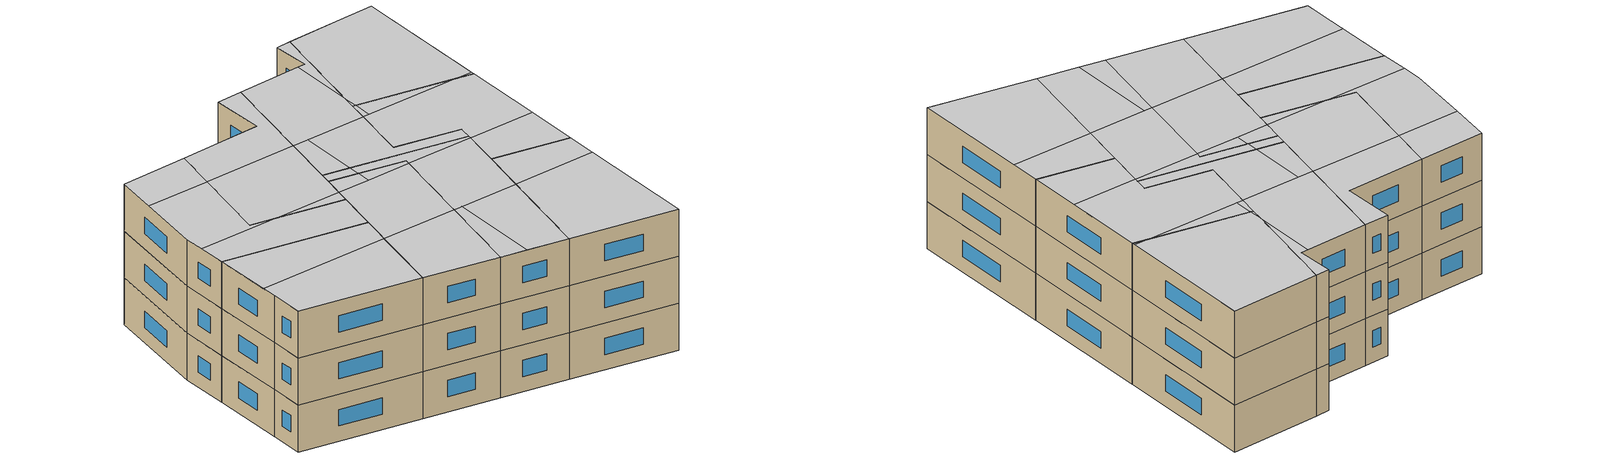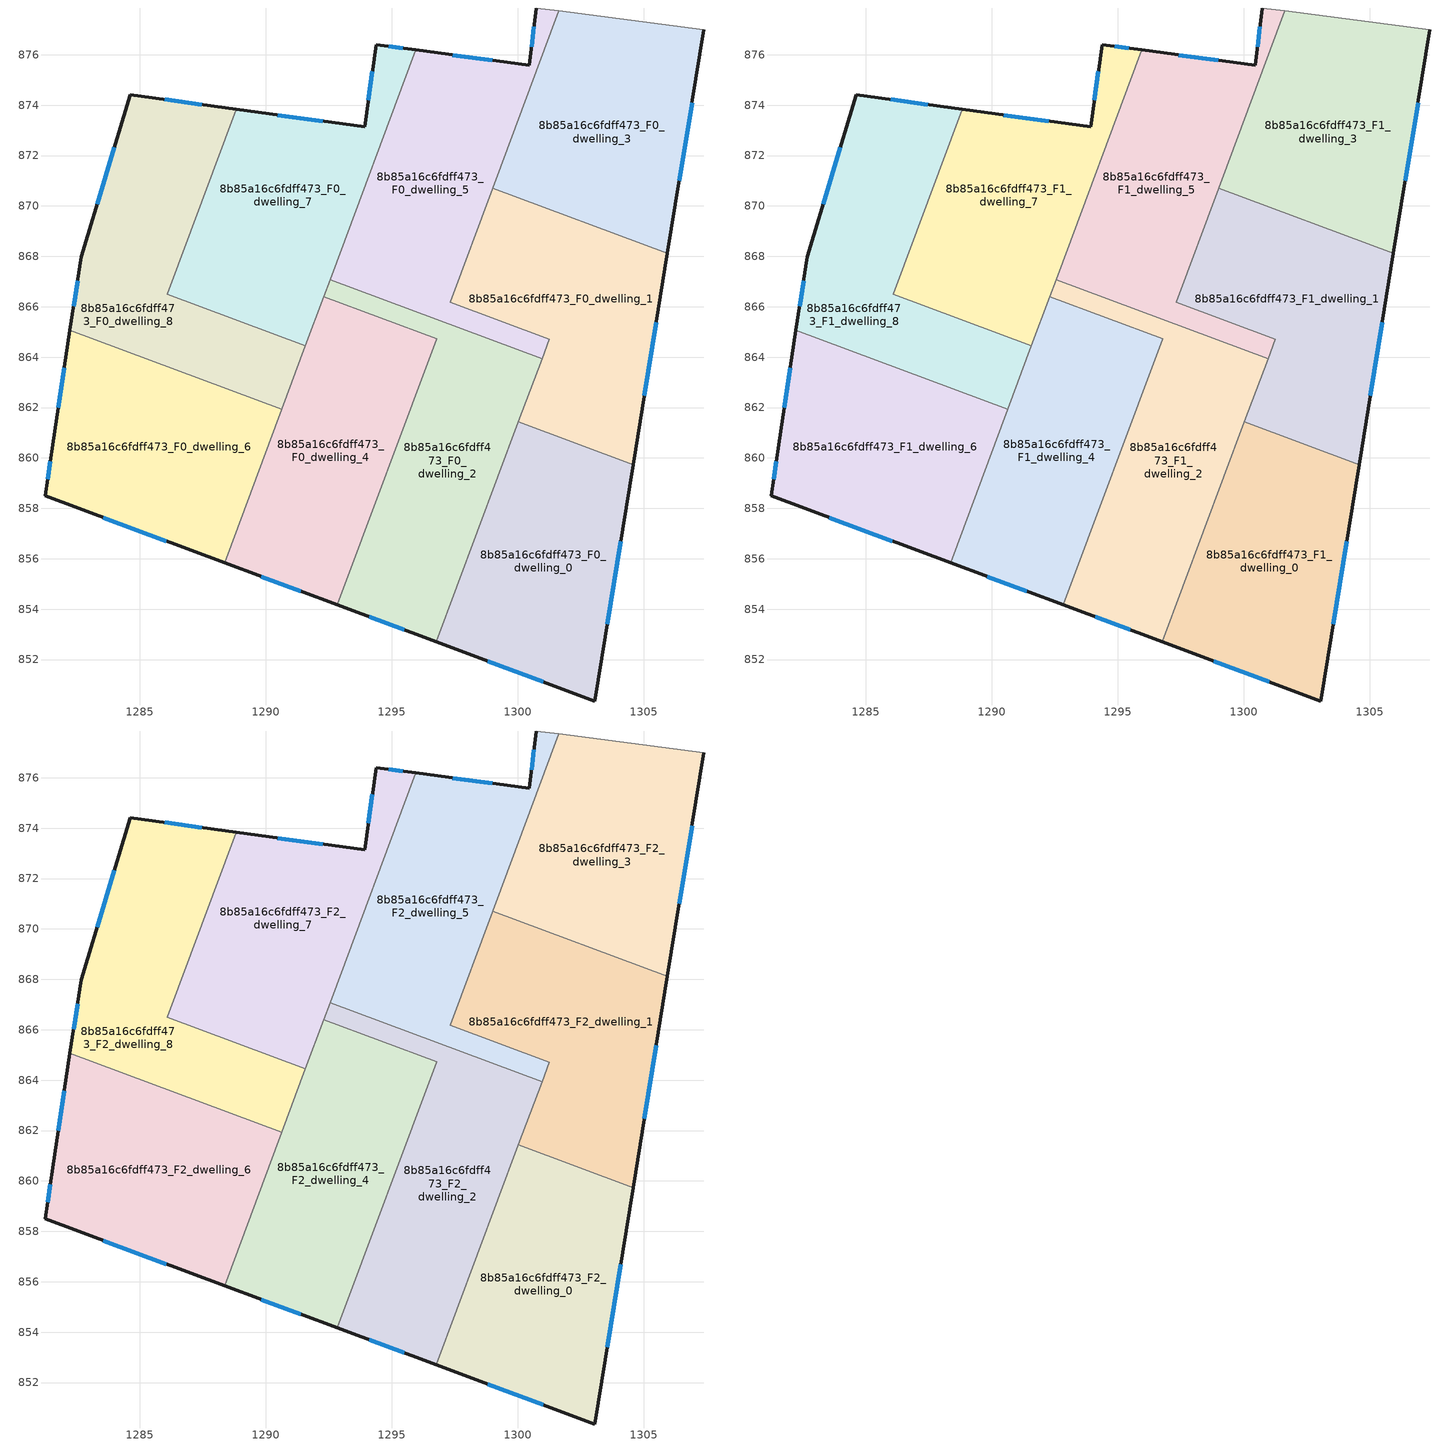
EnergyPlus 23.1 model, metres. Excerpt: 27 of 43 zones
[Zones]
8b85a16c6fdff473_F0_dwelling_0
 floor ground (EU_floor_Construction): 1304.57,859.74 1303.04,850.36 1296.76,852.7 1300.02,861.43 z0
 wall outside (EU_wall_Construction): 1296.76,852.7 1303.04,850.36 1304.57,859.74 z0:3
 wall to 8b85a16c6fdff473_F0_dwelling_1 (EU_wall_Construction): 1304.57,859.74 1300.02,861.43 z0:3
 wall to 8b85a16c6fdff473_F0_dwelling_2 (EU_wall_Construction): 1300.02,861.43 1296.76,852.7 z0:3
 window (EU_Window_Construction): 1303.54,853.41 1304.07,856.69 / 1298.8,851.94 1301,851.12 z0.98:2.02
8b85a16c6fdff473_F0_dwelling_1
 floor ground (EU_floor_Construction): 1305.93,868.12 1304.57,859.74 1300.02,861.43 1301.24,864.71 1297.31,866.18 1299,870.71 z0
 wall outside (EU_wall_Construction): 1304.57,859.74 1305.93,868.12 z0:3
 wall to 8b85a16c6fdff473_F0_dwelling_5 (EU_wall_Construction): 1299,870.71 1297.31,866.18 1301.24,864.71 1300.96,863.95 z0:3
 wall to 8b85a16c6fdff473_F0_dwelling_3 (EU_wall_Construction): 1305.93,868.12 1299,870.71 z0:3
 wall to 8b85a16c6fdff473_F0_dwelling_2 (EU_wall_Construction): 1300.96,863.94 1300.02,861.43 z0:3
 window (EU_Window_Construction): 1305.01,862.46 1305.49,865.39 z0.98:2.02
8b85a16c6fdff473_F0_dwelling_2
 floor ground (EU_floor_Construction): 1300.96,863.95 1296.76,852.7 1292.83,854.17 1296.77,864.74 1292.3,866.41 1292.55,867.08 z0
 wall outside (EU_wall_Construction): 1292.83,854.17 1296.76,852.7 z0:3
 wall to 8b85a16c6fdff473_F0_dwelling_4 (EU_wall_Construction): 1292.3,866.41 1296.77,864.74 1292.83,854.17 z0:3
 wall to 8b85a16c6fdff473_F0_dwelling_5 (EU_wall_Construction): 1300.96,863.95 1292.55,867.08 z0:3
 wall to 8b85a16c6fdff473_F0_dwelling_7 (EU_wall_Construction): 1292.55,867.08 1292.3,866.41 z0:3
 window (EU_Window_Construction): 1294.11,853.69 1295.48,853.18 z0.98:2.02
8b85a16c6fdff473_F0_dwelling_3
 floor ground (EU_floor_Construction): 1307.38,876.99 1305.93,868.12 1299,870.71 1301.62,877.74 z0
 wall outside (EU_wall_Construction): 1305.93,868.12 1307.38,876.99 z0:3
 wall adiabatic (EU_wall_Construction): 1307.38,876.99 1301.62,877.74 z0:3
 wall to 8b85a16c6fdff473_F0_dwelling_5 (EU_wall_Construction): 1301.62,877.74 1299,870.71 z0:3
 window (EU_Window_Construction): 1306.4,871 1306.91,874.1 z0.98:2.02
8b85a16c6fdff473_F0_dwelling_4
 floor ground (EU_floor_Construction): 1296.77,864.74 1292.83,854.17 1288.36,855.84 1292.3,866.41 z0
 wall outside (EU_wall_Construction): 1288.36,855.84 1292.83,854.17 z0:3
 wall to 8b85a16c6fdff473_F0_dwelling_6 (EU_wall_Construction): 1290.63,861.93 1288.36,855.84 z0:3
 wall to 8b85a16c6fdff473_F0_dwelling_8 (EU_wall_Construction): 1291.57,864.45 1290.63,861.93 z0:3
 wall to 8b85a16c6fdff473_F0_dwelling_7 (EU_wall_Construction): 1292.3,866.41 1291.57,864.45 z0:3
 window (EU_Window_Construction): 1289.81,855.3 1291.37,854.71 z0.98:2.02
8b85a16c6fdff473_F0_dwelling_5
 floor ground (EU_floor_Construction): 1301.62,877.74 1297.31,866.18 1301.24,864.71 1300.96,863.95 1292.55,867.08 1295.95,876.19 1300.45,875.58 1300.73,877.86 z0
 wall outside (EU_wall_Construction): 1300.73,877.86 1300.45,875.58 1295.95,876.19 z0:3
 wall adiabatic (EU_wall_Construction): 1301.62,877.74 1300.73,877.86 z0:3
 wall to 8b85a16c6fdff473_F0_dwelling_7 (EU_wall_Construction): 1295.95,876.19 1292.55,867.08 z0:3
 window (EU_Window_Construction): 1298.99,875.78 1297.41,875.99 / 1300.64,877.11 1300.54,876.32 z0.98:2.02
8b85a16c6fdff473_F0_dwelling_6
 floor ground (EU_floor_Construction): 1290.63,861.93 1288.36,855.84 1281.24,858.5 1281.54,860.53 1282.23,865.06 z0
 wall outside (EU_wall_Construction): 1282.23,865.06 1281.54,860.53 1281.24,858.5 1288.36,855.84 z0:3
 wall to 8b85a16c6fdff473_F0_dwelling_8 (EU_wall_Construction): 1290.63,861.93 1282.23,865.06 z0:3
 window (EU_Window_Construction): 1283.55,857.63 1286.04,856.7 / 1281.44,859.87 1281.34,859.16 / 1282,863.59 1281.76,862 z0.98:2.02
8b85a16c6fdff473_F0_dwelling_7
 floor ground (EU_floor_Construction): 1295.95,876.19 1291.57,864.45 1286.08,866.49 1288.82,873.84 1293.92,873.14 1294.37,876.41 z0
 wall outside (EU_wall_Construction): 1295.95,876.19 1294.37,876.41 1293.92,873.14 1288.82,873.84 z0:3
 wall to 8b85a16c6fdff473_F0_dwelling_8 (EU_wall_Construction): 1288.82,873.84 1286.08,866.49 1291.57,864.45 z0:3
 window (EU_Window_Construction): 1292.26,873.36 1290.48,873.61 / 1294.22,875.34 1294.07,874.2 / 1295.44,876.26 1294.88,876.34 z0.98:2.02
8b85a16c6fdff473_F0_dwelling_8
 floor ground (EU_floor_Construction): 1288.82,873.84 1286.08,866.49 1291.57,864.45 1290.63,861.93 1282.23,865.06 1282.67,867.99 1284.62,874.42 z0
 wall outside (EU_wall_Construction): 1288.82,873.84 1284.62,874.42 1282.67,867.99 1282.23,865.06 z0:3
 window (EU_Window_Construction): 1287.45,874.03 1285.98,874.23 / 1282.52,867.04 1282.37,866.01 / 1283.98,872.33 1283.3,870.08 z0.98:2.02
8b85a16c6fdff473_F1_dwelling_0
 floor to 8b85a16c6fdff473_F0_dwelling_0 (EU_floor_Construction): 1304.57,859.74 1303.04,850.36 1296.76,852.7 1300.02,861.43 z3
 wall outside (EU_wall_Construction): 1296.76,852.7 1303.04,850.36 1304.57,859.74 z3:6
 wall to 8b85a16c6fdff473_F1_dwelling_1 (EU_wall_Construction): 1304.57,859.74 1300.02,861.43 z3:6
 wall to 8b85a16c6fdff473_F1_dwelling_2 (EU_wall_Construction): 1300.02,861.43 1296.76,852.7 z3:6
 window (EU_Window_Construction): 1303.54,853.41 1304.07,856.69 / 1298.8,851.94 1301,851.12 z3.98:5.02
8b85a16c6fdff473_F1_dwelling_1
 floor to 8b85a16c6fdff473_F0_dwelling_1 (EU_floor_Construction): 1305.93,868.12 1304.57,859.74 1300.02,861.43 1301.24,864.71 1297.31,866.18 1299,870.71 z3
 wall outside (EU_wall_Construction): 1304.57,859.74 1305.93,868.12 z3:6
 wall to 8b85a16c6fdff473_F1_dwelling_5 (EU_wall_Construction): 1299,870.71 1297.31,866.18 1301.24,864.71 1300.96,863.95 z3:6
 wall to 8b85a16c6fdff473_F1_dwelling_3 (EU_wall_Construction): 1305.93,868.12 1299,870.71 z3:6
 wall to 8b85a16c6fdff473_F1_dwelling_2 (EU_wall_Construction): 1300.96,863.94 1300.02,861.43 z3:6
 window (EU_Window_Construction): 1305.01,862.46 1305.49,865.39 z3.98:5.02
8b85a16c6fdff473_F1_dwelling_2
 floor to 8b85a16c6fdff473_F0_dwelling_2 (EU_floor_Construction): 1300.96,863.95 1296.76,852.7 1292.83,854.17 1296.77,864.74 1292.3,866.41 1292.55,867.08 z3
 wall outside (EU_wall_Construction): 1292.83,854.17 1296.76,852.7 z3:6
 wall to 8b85a16c6fdff473_F1_dwelling_4 (EU_wall_Construction): 1292.3,866.41 1296.77,864.74 1292.83,854.17 z3:6
 wall to 8b85a16c6fdff473_F1_dwelling_5 (EU_wall_Construction): 1300.96,863.95 1292.55,867.08 z3:6
 wall to 8b85a16c6fdff473_F1_dwelling_7 (EU_wall_Construction): 1292.55,867.08 1292.3,866.41 z3:6
 window (EU_Window_Construction): 1294.11,853.69 1295.48,853.18 z3.98:5.02
8b85a16c6fdff473_F1_dwelling_3
 floor to 8b85a16c6fdff473_F0_dwelling_3 (EU_floor_Construction): 1307.38,876.99 1305.93,868.12 1299,870.71 1301.62,877.74 z3
 wall outside (EU_wall_Construction): 1305.93,868.12 1307.38,876.99 z3:6
 wall adiabatic (EU_wall_Construction): 1307.38,876.99 1301.62,877.74 z3:6
 wall to 8b85a16c6fdff473_F1_dwelling_5 (EU_wall_Construction): 1301.62,877.74 1299,870.71 z3:6
 window (EU_Window_Construction): 1306.4,871 1306.91,874.1 z3.98:5.02
8b85a16c6fdff473_F1_dwelling_4
 floor to 8b85a16c6fdff473_F0_dwelling_4 (EU_floor_Construction): 1296.77,864.74 1292.83,854.17 1288.36,855.84 1292.3,866.41 z3
 wall outside (EU_wall_Construction): 1288.36,855.84 1292.83,854.17 z3:6
 wall to 8b85a16c6fdff473_F1_dwelling_6 (EU_wall_Construction): 1290.63,861.93 1288.36,855.84 z3:6
 wall to 8b85a16c6fdff473_F1_dwelling_8 (EU_wall_Construction): 1291.57,864.45 1290.63,861.93 z3:6
 wall to 8b85a16c6fdff473_F1_dwelling_7 (EU_wall_Construction): 1292.3,866.41 1291.57,864.45 z3:6
 window (EU_Window_Construction): 1289.81,855.3 1291.37,854.71 z3.98:5.02
8b85a16c6fdff473_F1_dwelling_5
 floor to 8b85a16c6fdff473_F0_dwelling_5 (EU_floor_Construction): 1301.62,877.74 1297.31,866.18 1301.24,864.71 1300.96,863.95 1292.55,867.08 1295.95,876.19 1300.45,875.58 1300.73,877.86 z3
 wall outside (EU_wall_Construction): 1300.73,877.86 1300.45,875.58 1295.95,876.19 z3:6
 wall adiabatic (EU_wall_Construction): 1301.62,877.74 1300.73,877.86 z3:6
 wall to 8b85a16c6fdff473_F1_dwelling_7 (EU_wall_Construction): 1295.95,876.19 1292.55,867.08 z3:6
 window (EU_Window_Construction): 1298.99,875.78 1297.41,875.99 / 1300.64,877.11 1300.54,876.32 z3.98:5.02
8b85a16c6fdff473_F1_dwelling_6
 floor to 8b85a16c6fdff473_F0_dwelling_6 (EU_floor_Construction): 1290.63,861.93 1288.36,855.84 1281.24,858.5 1281.54,860.53 1282.23,865.06 z3
 wall outside (EU_wall_Construction): 1282.23,865.06 1281.54,860.53 1281.24,858.5 1288.36,855.84 z3:6
 wall to 8b85a16c6fdff473_F1_dwelling_8 (EU_wall_Construction): 1290.63,861.93 1282.23,865.06 z3:6
 window (EU_Window_Construction): 1283.55,857.63 1286.04,856.7 / 1281.44,859.87 1281.34,859.16 / 1282,863.59 1281.76,862 z3.98:5.02
8b85a16c6fdff473_F1_dwelling_7
 floor to 8b85a16c6fdff473_F0_dwelling_7 (EU_floor_Construction): 1295.95,876.19 1291.57,864.45 1286.08,866.49 1288.82,873.84 1293.92,873.14 1294.37,876.41 z3
 wall outside (EU_wall_Construction): 1295.95,876.19 1294.37,876.41 1293.92,873.14 1288.82,873.84 z3:6
 wall to 8b85a16c6fdff473_F1_dwelling_8 (EU_wall_Construction): 1288.82,873.84 1286.08,866.49 1291.57,864.45 z3:6
 window (EU_Window_Construction): 1292.26,873.36 1290.48,873.61 / 1294.22,875.34 1294.07,874.2 / 1295.44,876.26 1294.88,876.34 z3.98:5.02
8b85a16c6fdff473_F1_dwelling_8
 floor to 8b85a16c6fdff473_F0_dwelling_8 (EU_floor_Construction): 1288.82,873.84 1286.08,866.49 1291.57,864.45 1290.63,861.93 1282.23,865.06 1282.67,867.99 1284.62,874.42 z3
 wall outside (EU_wall_Construction): 1288.82,873.84 1284.62,874.42 1282.67,867.99 1282.23,865.06 z3:6
 window (EU_Window_Construction): 1287.45,874.03 1285.98,874.23 / 1282.52,867.04 1282.37,866.01 / 1283.98,872.33 1283.3,870.08 z3.98:5.02
8b85a16c6fdff473_F2_dwelling_0
 floor to 8b85a16c6fdff473_F1_dwelling_0 (EU_floor_Construction): 1304.57,859.74 1303.04,850.36 1296.76,852.7 1300.02,861.43 z6
 wall outside (EU_wall_Construction): 1296.76,852.7 1303.04,850.36 1304.57,859.74 z6:9
 wall to 8b85a16c6fdff473_F2_dwelling_1 (EU_wall_Construction): 1304.57,859.74 1300.02,861.43 z6:9
 wall to 8b85a16c6fdff473_F2_dwelling_2 (EU_wall_Construction): 1300.02,861.43 1296.76,852.7 z6:9
 window (EU_Window_Construction): 1303.54,853.41 1304.07,856.69 / 1298.8,851.94 1301,851.12 z6.98:8.02
 ceiling to 8b85a16c6fdff473_F3_dwelling_1 (EU_floor_Construction): 1303.04,850.36 1304.26,857.83 1299,858.68 1296.76,852.7 z9
 ceiling to 8b85a16c6fdff473_F3_dwelling_3 (EU_floor_Construction): 1304.26,857.83 1304.57,859.74 1300.02,861.43 1299,858.68 z9
8b85a16c6fdff473_F2_dwelling_1
 floor to 8b85a16c6fdff473_F1_dwelling_1 (EU_floor_Construction): 1305.93,868.12 1304.57,859.74 1300.02,861.43 1301.24,864.71 1297.31,866.18 1299,870.71 z6
 wall outside (EU_wall_Construction): 1304.57,859.74 1305.93,868.12 z6:9
 wall to 8b85a16c6fdff473_F2_dwelling_5 (EU_wall_Construction): 1299,870.71 1297.31,866.18 1301.24,864.71 1300.96,863.95 z6:9
 wall to 8b85a16c6fdff473_F2_dwelling_3 (EU_wall_Construction): 1305.93,868.12 1299,870.71 z6:9
 wall to 8b85a16c6fdff473_F2_dwelling_2 (EU_wall_Construction): 1300.96,863.94 1300.02,861.43 z6:9
 window (EU_Window_Construction): 1305.01,862.46 1305.49,865.39 z6.98:8.02
 ceiling to 8b85a16c6fdff473_F3_dwelling_5 (EU_floor_Construction): 1305.11,863.05 1305.93,868.12 1305.01,868.46 1298.55,869.52 1297.31,866.18 1301.24,864.71 1300.88,863.74 z9
 ceiling to 8b85a16c6fdff473_F3_dwelling_6 (EU_floor_Construction): 1298.96,869.45 1299.16,870.65 1299,870.71 1298.55,869.52 z9
 ceiling to 8b85a16c6fdff473_F3_dwelling_3 (EU_floor_Construction): 1304.57,859.74 1305.11,863.05 1300.88,863.74 1300.02,861.43 z9
 ceiling to 8b85a16c6fdff473_F3_dwelling_7 (EU_floor_Construction): 1305.01,868.46 1299.16,870.65 1298.96,869.45 z9
8b85a16c6fdff473_F2_dwelling_2
 floor to 8b85a16c6fdff473_F1_dwelling_2 (EU_floor_Construction): 1300.96,863.95 1296.76,852.7 1292.83,854.17 1296.77,864.74 1292.3,866.41 1292.55,867.08 z6
 wall outside (EU_wall_Construction): 1292.83,854.17 1296.76,852.7 z6:9
 wall to 8b85a16c6fdff473_F2_dwelling_4 (EU_wall_Construction): 1292.3,866.41 1296.77,864.74 1292.83,854.17 z6:9
 wall to 8b85a16c6fdff473_F2_dwelling_5 (EU_wall_Construction): 1300.96,863.95 1292.55,867.08 z6:9
 wall to 8b85a16c6fdff473_F2_dwelling_7 (EU_wall_Construction): 1292.55,867.08 1292.3,866.41 z6:9
 window (EU_Window_Construction): 1294.11,853.69 1295.48,853.18 z6.98:8.02
 ceiling adiabatic (EU_roof_Construction): 1299,858.68 1300.88,863.74 1296.66,864.43 1294.77,859.37 z9
 ceiling to 8b85a16c6fdff473_F3_dwelling_1 (EU_floor_Construction): 1296.76,852.7 1299,858.68 1295.29,859.29 1294.36,853.6 z9
 ceiling to 8b85a16c6fdff473_F3_dwelling_5 (EU_floor_Construction): 1300.88,863.74 1300.96,863.95 1294.15,866.48 1294.03,865.76 1296.77,864.74 1296.66,864.43 z9
 ceiling to 8b85a16c6fdff473_F3_dwelling_0 (EU_floor_Construction): 1294.36,853.6 1295.29,859.29 1294.77,859.37 1292.83,854.17 z9
 ceiling to 8b85a16c6fdff473_F3_dwelling_4 (EU_floor_Construction): 1294.03,865.76 1294.15,866.48 1292.55,867.08 1292.3,866.41 z9
8b85a16c6fdff473_F2_dwelling_3
 floor to 8b85a16c6fdff473_F1_dwelling_3 (EU_floor_Construction): 1307.38,876.99 1305.93,868.12 1299,870.71 1301.62,877.74 z6
 wall outside (EU_wall_Construction): 1305.93,868.12 1307.38,876.99 z6:9
 wall adiabatic (EU_wall_Construction): 1307.38,876.99 1301.62,877.74 z6:9
 wall to 8b85a16c6fdff473_F2_dwelling_5 (EU_wall_Construction): 1301.62,877.74 1299,870.71 z6:9
 window (EU_Window_Construction): 1306.4,871 1306.91,874.1 z6.98:8.02
 ceiling adiabatic (EU_roof_Construction): 1305.96,868.31 1307.38,876.99 1301.62,877.74 1299.3,871.52 1299.16,870.65 1305.01,868.46 z9
 ceiling to 8b85a16c6fdff473_F3_dwelling_5 (EU_floor_Construction): 1305.93,868.12 1305.96,868.31 1305.01,868.46 z9
 ceiling to 8b85a16c6fdff473_F3_dwelling_6 (EU_floor_Construction): 1299.16,870.65 1299.3,871.52 1299,870.71 z9
8b85a16c6fdff473_F2_dwelling_4
 floor to 8b85a16c6fdff473_F1_dwelling_4 (EU_floor_Construction): 1296.77,864.74 1292.83,854.17 1288.36,855.84 1292.3,866.41 z6
 wall outside (EU_wall_Construction): 1288.36,855.84 1292.83,854.17 z6:9
 wall to 8b85a16c6fdff473_F2_dwelling_6 (EU_wall_Construction): 1290.63,861.93 1288.36,855.84 z6:9
 wall to 8b85a16c6fdff473_F2_dwelling_8 (EU_wall_Construction): 1291.57,864.45 1290.63,861.93 z6:9
 wall to 8b85a16c6fdff473_F2_dwelling_7 (EU_wall_Construction): 1292.3,866.41 1291.57,864.45 z6:9
 window (EU_Window_Construction): 1289.81,855.3 1291.37,854.71 z6.98:8.02
 ceiling to 8b85a16c6fdff473_F3_dwelling_4 (EU_floor_Construction): 1293.89,864.88 1294.03,865.76 1292.3,866.41 1291.85,865.21 z9
 ceiling to 8b85a16c6fdff473_F3_dwelling_0 (EU_floor_Construction): 1292.83,854.17 1294.77,859.37 1289.97,860.16 1288.36,855.84 z9
 ceiling to 8b85a16c6fdff473_F3_dwelling_5 (EU_floor_Construction): 1296.66,864.43 1296.77,864.74 1294.03,865.76 1293.89,864.88 z9
 ceiling adiabatic (EU_roof_Construction): 1294.77,859.37 1296.66,864.43 1291.85,865.21 1288.36,855.84 1289.97,860.16 z9
8b85a16c6fdff473_F2_dwelling_5
 floor to 8b85a16c6fdff473_F1_dwelling_5 (EU_floor_Construction): 1301.62,877.74 1297.31,866.18 1301.24,864.71 1300.96,863.95 1292.55,867.08 1295.95,876.19 1300.45,875.58 1300.73,877.86 z6
 wall outside (EU_wall_Construction): 1300.73,877.86 1300.45,875.58 1295.95,876.19 z6:9
 wall adiabatic (EU_wall_Construction): 1301.62,877.74 1300.73,877.86 z6:9
 wall to 8b85a16c6fdff473_F2_dwelling_7 (EU_wall_Construction): 1295.95,876.19 1292.55,867.08 z6:9
 window (EU_Window_Construction): 1298.99,875.78 1297.41,875.99 / 1300.64,877.11 1300.54,876.32 z6.98:8.02
 ceiling to 8b85a16c6fdff473_F3_dwelling_6 (EU_floor_Construction): 1298.55,869.52 1299.3,871.52 1299.97,875.64 1295.95,876.19 1293.75,870.3 z9
 ceiling to 8b85a16c6fdff473_F3_dwelling_5 (EU_floor_Construction): 1300.96,863.95 1301.24,864.71 1297.31,866.18 1298.55,869.52 1294.75,870.14 1294.15,866.48 z9
 ceiling to 8b85a16c6fdff473_F3_dwelling_7 (EU_floor_Construction): 1299.3,871.52 1301.62,877.74 1300.73,877.86 1300.45,875.58 1299.97,875.64 z9
 ceiling to 8b85a16c6fdff473_F3_dwelling_4 (EU_floor_Construction): 1294.15,866.48 1294.75,870.14 1293.75,870.3 1292.55,867.08 z9
8b85a16c6fdff473_F2_dwelling_6
 floor to 8b85a16c6fdff473_F1_dwelling_6 (EU_floor_Construction): 1290.63,861.93 1288.36,855.84 1281.24,858.5 1281.54,860.53 1282.23,865.06 z6
 wall outside (EU_wall_Construction): 1282.23,865.06 1281.54,860.53 1281.24,858.5 1288.36,855.84 z6:9
 wall to 8b85a16c6fdff473_F2_dwelling_8 (EU_wall_Construction): 1290.63,861.93 1282.23,865.06 z6:9
 window (EU_Window_Construction): 1283.55,857.63 1286.04,856.7 / 1281.44,859.87 1281.34,859.16 / 1282,863.59 1281.76,862 z6.98:8.02
 ceiling to 8b85a16c6fdff473_F3_dwelling_0 (EU_floor_Construction): 1288.36,855.84 1289.97,860.16 1281.69,861.5 1281.54,860.53 1281.24,858.5 z9
 ceiling to 8b85a16c6fdff473_F3_dwelling_2 (EU_floor_Construction): 1289.97,860.16 1290.63,861.93 1282.23,865.06 1281.69,861.5 z9
8b85a16c6fdff473_F2_dwelling_7
 floor to 8b85a16c6fdff473_F1_dwelling_7 (EU_floor_Construction): 1295.95,876.19 1291.57,864.45 1286.08,866.49 1288.82,873.84 1293.92,873.14 1294.37,876.41 z6
 wall outside (EU_wall_Construction): 1295.95,876.19 1294.37,876.41 1293.92,873.14 1288.82,873.84 z6:9
 wall to 8b85a16c6fdff473_F2_dwelling_8 (EU_wall_Construction): 1288.82,873.84 1286.08,866.49 1291.57,864.45 z6:9
 window (EU_Window_Construction): 1292.26,873.36 1290.48,873.61 / 1294.22,875.34 1294.07,874.2 / 1295.44,876.26 1294.88,876.34 z6.98:8.02
 ceiling to 8b85a16c6fdff473_F3_dwelling_4 (EU_floor_Construction): 1291.85,865.21 1293.75,870.3 1287.85,871.26 1286.08,866.49 1287.71,865.88 z9
 ceiling to 8b85a16c6fdff473_F3_dwelling_6 (EU_floor_Construction): 1293.75,870.3 1295.95,876.19 1294.37,876.41 1293.92,873.14 1288.82,873.84 1287.85,871.26 z9
 ceiling to 8b85a16c6fdff473_F3_dwelling_2 (EU_floor_Construction): 1291.57,864.45 1291.85,865.21 1287.71,865.88 z9
8b85a16c6fdff473_F2_dwelling_8
 floor to 8b85a16c6fdff473_F1_dwelling_8 (EU_floor_Construction): 1288.82,873.84 1286.08,866.49 1291.57,864.45 1290.63,861.93 1282.23,865.06 1282.67,867.99 1284.62,874.42 z6
 wall outside (EU_wall_Construction): 1288.82,873.84 1284.62,874.42 1282.67,867.99 1282.23,865.06 z6:9
 window (EU_Window_Construction): 1287.45,874.03 1285.98,874.23 / 1282.52,867.04 1282.37,866.01 / 1283.98,872.33 1283.3,870.08 z6.98:8.02
 ceiling to 8b85a16c6fdff473_F3_dwelling_2 (EU_floor_Construction): 1290.63,861.93 1291.57,864.45 1287.71,865.88 1282.48,866.74 1282.23,865.06 z9
 ceiling to 8b85a16c6fdff473_F3_dwelling_6 (EU_floor_Construction): 1287.85,871.26 1288.82,873.84 1284.62,874.42 1283.86,871.91 z9
 ceiling to 8b85a16c6fdff473_F3_dwelling_4 (EU_floor_Construction): 1287.71,865.88 1286.08,866.49 1287.85,871.26 1283.86,871.91 1282.67,867.99 1282.48,866.74 z9
[Building]
EU S2 Campaign: North Axis=0; Terrain=City; Solar Distribution=FullExterior
[Site:Location]
Bologna: Latitude=44.5; Longitude=11.25; Time Zone=1; Elevation=37
[SizingPeriod:WeatherFileDays]
AnnualSizingPeriod: Begin Month=1; Begin Day of Month=1; End Month=12; End Day of Month=31; Day of Week for Start Day=Monday; Use Weather File Daylight Saving Period=No; Use Weather File Rain and Snow Indicators=No
[MATERIAL]
EU_InternalMass_Material: Roughness=MediumRough; Thickness=0.1; Conductivity=1; Density=1800; Specific Heat=900; Thermal Absorptance=0.9; Solar Absorptance=0.7; Visible Absorptance=0.7
[MATERIAL:NOMASS] Roughness=MediumRough; Thermal Absorptance=0.9; Solar Absorptance=0.7; Visible Absorptance=0.7
Name | Thermal Resistance
EU_wall_NoMass | 0.905828
EU_roof_NoMass | 0.37593
EU_floor_NoMass | 0.67114
[WINDOWMATERIAL:SIMPLEGLAZINGSYSTEM]
EU_Window_SimpleGlazing: UFactor=4.52486; Solar Heat Gain Coefficient=0.85; Visible Transmittance=0.85
[CONSTRUCTION]
EU_wall_Construction: EU_wall_NoMass
EU_roof_Construction: EU_roof_NoMass
EU_floor_Construction: EU_floor_NoMass
EU_Window_Construction: EU_Window_SimpleGlazing
EU_InternalMass_Construction: EU_InternalMass_Material
[ZONE] Type=1; Multiplier=1; Ceiling Height=autocalculate; Floor Area=autocalculate; Part of Total Floor Area=Yes
Name | Volume
8b85a16c6fdff473_F0_dwelling_0; 8b85a16c6fdff473_F1_dwelling_0; 8b85a16c6fdff473_F2_dwelling_0; 8b85a16c6fdff473_F0_dwelling_4; 8b85a16c6fdff473_F1_dwelling_4; 8b85a16c6fdff473_F2_dwelling_4 | 161.517
8b85a16c6fdff473_F0_dwelling_1; 8b85a16c6fdff473_F1_dwelling_1; 8b85a16c6fdff473_F2_dwelling_1 | 161.541
8b85a16c6fdff473_F0_dwelling_2; 8b85a16c6fdff473_F1_dwelling_2; 8b85a16c6fdff473_F2_dwelling_2 | 161.533
8b85a16c6fdff473_F0_dwelling_3; 8b85a16c6fdff473_F1_dwelling_3; 8b85a16c6fdff473_F2_dwelling_3 | 161.528
8b85a16c6fdff473_F0_dwelling_5; 8b85a16c6fdff473_F1_dwelling_5; 8b85a16c6fdff473_F2_dwelling_5 | 161.519
8b85a16c6fdff473_F0_dwelling_6; 8b85a16c6fdff473_F1_dwelling_6; 8b85a16c6fdff473_F2_dwelling_6; 8b85a16c6fdff473_F0_dwelling_7; 8b85a16c6fdff473_F1_dwelling_7; 8b85a16c6fdff473_F2_dwelling_7 | 161.544
8b85a16c6fdff473_F0_dwelling_8; 8b85a16c6fdff473_F1_dwelling_8; 8b85a16c6fdff473_F2_dwelling_8 | 161.535
[INTERNALMASS] Construction=EU_InternalMass_Construction
Name | Zone or ZoneList | Surface Area
8b85a16c6fdff473_F0_dwelling_0_EU_InternalMass | 8b85a16c6fdff473_F0_dwelling_0 | 53.8401
8b85a16c6fdff473_F0_dwelling_1_EU_InternalMass | 8b85a16c6fdff473_F0_dwelling_1 | 53.8466
8b85a16c6fdff473_F0_dwelling_2_EU_InternalMass | 8b85a16c6fdff473_F0_dwelling_2 | 53.8435
8b85a16c6fdff473_F0_dwelling_3_EU_InternalMass | 8b85a16c6fdff473_F0_dwelling_3 | 53.8416
8b85a16c6fdff473_F0_dwelling_4_EU_InternalMass | 8b85a16c6fdff473_F0_dwelling_4 | 53.8391
8b85a16c6fdff473_F0_dwelling_5_EU_InternalMass | 8b85a16c6fdff473_F0_dwelling_5 | 53.8397
8b85a16c6fdff473_F0_dwelling_6_EU_InternalMass | 8b85a16c6fdff473_F0_dwelling_6 | 53.8496
8b85a16c6fdff473_F0_dwelling_7_EU_InternalMass | 8b85a16c6fdff473_F0_dwelling_7 | 53.8476
8b85a16c6fdff473_F0_dwelling_8_EU_InternalMass | 8b85a16c6fdff473_F0_dwelling_8 | 53.8453
8b85a16c6fdff473_F1_dwelling_0_EU_InternalMass | 8b85a16c6fdff473_F1_dwelling_0 | 53.8401
8b85a16c6fdff473_F1_dwelling_1_EU_InternalMass | 8b85a16c6fdff473_F1_dwelling_1 | 53.8466
8b85a16c6fdff473_F1_dwelling_2_EU_InternalMass | 8b85a16c6fdff473_F1_dwelling_2 | 53.8435
8b85a16c6fdff473_F1_dwelling_3_EU_InternalMass | 8b85a16c6fdff473_F1_dwelling_3 | 53.8416
8b85a16c6fdff473_F1_dwelling_4_EU_InternalMass | 8b85a16c6fdff473_F1_dwelling_4 | 53.8391
8b85a16c6fdff473_F1_dwelling_5_EU_InternalMass | 8b85a16c6fdff473_F1_dwelling_5 | 53.8397
8b85a16c6fdff473_F1_dwelling_6_EU_InternalMass | 8b85a16c6fdff473_F1_dwelling_6 | 53.8496
8b85a16c6fdff473_F1_dwelling_7_EU_InternalMass | 8b85a16c6fdff473_F1_dwelling_7 | 53.8476
8b85a16c6fdff473_F1_dwelling_8_EU_InternalMass | 8b85a16c6fdff473_F1_dwelling_8 | 53.8453
8b85a16c6fdff473_F2_dwelling_0_EU_InternalMass | 8b85a16c6fdff473_F2_dwelling_0 | 53.8401
8b85a16c6fdff473_F2_dwelling_1_EU_InternalMass | 8b85a16c6fdff473_F2_dwelling_1 | 53.8466
8b85a16c6fdff473_F2_dwelling_2_EU_InternalMass | 8b85a16c6fdff473_F2_dwelling_2 | 53.8435
8b85a16c6fdff473_F2_dwelling_3_EU_InternalMass | 8b85a16c6fdff473_F2_dwelling_3 | 53.8416
8b85a16c6fdff473_F2_dwelling_4_EU_InternalMass | 8b85a16c6fdff473_F2_dwelling_4 | 53.8391
8b85a16c6fdff473_F2_dwelling_5_EU_InternalMass | 8b85a16c6fdff473_F2_dwelling_5 | 53.8397
8b85a16c6fdff473_F2_dwelling_6_EU_InternalMass | 8b85a16c6fdff473_F2_dwelling_6 | 53.8496
8b85a16c6fdff473_F2_dwelling_7_EU_InternalMass | 8b85a16c6fdff473_F2_dwelling_7 | 53.8476
8b85a16c6fdff473_F2_dwelling_8_EU_InternalMass | 8b85a16c6fdff473_F2_dwelling_8 | 53.8453
[OTHEREQUIPMENT] Fuel Type=Electricity; Design Level Calculation Method=Watts/Area; Power per Zone Floor Area=1; Fraction Latent=0; Fraction Radiant=0; Fraction Lost=0; Carbon Dioxide Generation Rate=0; EndUse Subcategory=EU_Step8_InternalGains
Name | Zone or ZoneList or Space or SpaceList | Schedule
EU_Step8_InternalGain_8b85a16c6fdff473_F0_dwelling_0_f000 | 8b85a16c6fdff473_F0_dwelling_0 | EU_Step8_GainSchedule_8b85a16c6fdff473_F0_dwelling_0_f000
EU_Step8_InternalGain_8b85a16c6fdff473_F0_dwelling_1_f000 | 8b85a16c6fdff473_F0_dwelling_1 | EU_Step8_GainSchedule_8b85a16c6fdff473_F0_dwelling_1_f000
EU_Step8_InternalGain_8b85a16c6fdff473_F0_dwelling_2_f000 | 8b85a16c6fdff473_F0_dwelling_2 | EU_Step8_GainSchedule_8b85a16c6fdff473_F0_dwelling_2_f000
EU_Step8_InternalGain_8b85a16c6fdff473_F0_dwelling_3_f000 | 8b85a16c6fdff473_F0_dwelling_3 | EU_Step8_GainSchedule_8b85a16c6fdff473_F0_dwelling_3_f000
EU_Step8_InternalGain_8b85a16c6fdff473_F0_dwelling_4_f000 | 8b85a16c6fdff473_F0_dwelling_4 | EU_Step8_GainSchedule_8b85a16c6fdff473_F0_dwelling_4_f000
EU_Step8_InternalGain_8b85a16c6fdff473_F0_dwelling_5_f000 | 8b85a16c6fdff473_F0_dwelling_5 | EU_Step8_GainSchedule_8b85a16c6fdff473_F0_dwelling_5_f000
EU_Step8_InternalGain_8b85a16c6fdff473_F0_dwelling_6_f000 | 8b85a16c6fdff473_F0_dwelling_6 | EU_Step8_GainSchedule_8b85a16c6fdff473_F0_dwelling_6_f000
EU_Step8_InternalGain_8b85a16c6fdff473_F0_dwelling_7_f000 | 8b85a16c6fdff473_F0_dwelling_7 | EU_Step8_GainSchedule_8b85a16c6fdff473_F0_dwelling_7_f000
EU_Step8_InternalGain_8b85a16c6fdff473_F0_dwelling_8_f000 | 8b85a16c6fdff473_F0_dwelling_8 | EU_Step8_GainSchedule_8b85a16c6fdff473_F0_dwelling_8_f000
EU_Step8_InternalGain_8b85a16c6fdff473_F1_dwelling_0_f000 | 8b85a16c6fdff473_F1_dwelling_0 | EU_Step8_GainSchedule_8b85a16c6fdff473_F1_dwelling_0_f000
EU_Step8_InternalGain_8b85a16c6fdff473_F1_dwelling_1_f000 | 8b85a16c6fdff473_F1_dwelling_1 | EU_Step8_GainSchedule_8b85a16c6fdff473_F1_dwelling_1_f000
EU_Step8_InternalGain_8b85a16c6fdff473_F1_dwelling_2_f000 | 8b85a16c6fdff473_F1_dwelling_2 | EU_Step8_GainSchedule_8b85a16c6fdff473_F1_dwelling_2_f000
EU_Step8_InternalGain_8b85a16c6fdff473_F1_dwelling_3_f000 | 8b85a16c6fdff473_F1_dwelling_3 | EU_Step8_GainSchedule_8b85a16c6fdff473_F1_dwelling_3_f000
EU_Step8_InternalGain_8b85a16c6fdff473_F1_dwelling_4_f000 | 8b85a16c6fdff473_F1_dwelling_4 | EU_Step8_GainSchedule_8b85a16c6fdff473_F1_dwelling_4_f000
EU_Step8_InternalGain_8b85a16c6fdff473_F1_dwelling_5_f000 | 8b85a16c6fdff473_F1_dwelling_5 | EU_Step8_GainSchedule_8b85a16c6fdff473_F1_dwelling_5_f000
EU_Step8_InternalGain_8b85a16c6fdff473_F1_dwelling_6_f000 | 8b85a16c6fdff473_F1_dwelling_6 | EU_Step8_GainSchedule_8b85a16c6fdff473_F1_dwelling_6_f000
EU_Step8_InternalGain_8b85a16c6fdff473_F1_dwelling_7_f000 | 8b85a16c6fdff473_F1_dwelling_7 | EU_Step8_GainSchedule_8b85a16c6fdff473_F1_dwelling_7_f000
EU_Step8_InternalGain_8b85a16c6fdff473_F1_dwelling_8_f000 | 8b85a16c6fdff473_F1_dwelling_8 | EU_Step8_GainSchedule_8b85a16c6fdff473_F1_dwelling_8_f000
EU_Step8_InternalGain_8b85a16c6fdff473_F2_dwelling_0_f000 | 8b85a16c6fdff473_F2_dwelling_0 | EU_Step8_GainSchedule_8b85a16c6fdff473_F2_dwelling_0_f000
EU_Step8_InternalGain_8b85a16c6fdff473_F2_dwelling_1_f000 | 8b85a16c6fdff473_F2_dwelling_1 | EU_Step8_GainSchedule_8b85a16c6fdff473_F2_dwelling_1_f000
EU_Step8_InternalGain_8b85a16c6fdff473_F2_dwelling_2_f000 | 8b85a16c6fdff473_F2_dwelling_2 | EU_Step8_GainSchedule_8b85a16c6fdff473_F2_dwelling_2_f000
EU_Step8_InternalGain_8b85a16c6fdff473_F2_dwelling_3_f000 | 8b85a16c6fdff473_F2_dwelling_3 | EU_Step8_GainSchedule_8b85a16c6fdff473_F2_dwelling_3_f000
EU_Step8_InternalGain_8b85a16c6fdff473_F2_dwelling_4_f000 | 8b85a16c6fdff473_F2_dwelling_4 | EU_Step8_GainSchedule_8b85a16c6fdff473_F2_dwelling_4_f000
EU_Step8_InternalGain_8b85a16c6fdff473_F2_dwelling_5_f000 | 8b85a16c6fdff473_F2_dwelling_5 | EU_Step8_GainSchedule_8b85a16c6fdff473_F2_dwelling_5_f000
EU_Step8_InternalGain_8b85a16c6fdff473_F2_dwelling_6_f000 | 8b85a16c6fdff473_F2_dwelling_6 | EU_Step8_GainSchedule_8b85a16c6fdff473_F2_dwelling_6_f000
EU_Step8_InternalGain_8b85a16c6fdff473_F2_dwelling_7_f000 | 8b85a16c6fdff473_F2_dwelling_7 | EU_Step8_GainSchedule_8b85a16c6fdff473_F2_dwelling_7_f000
EU_Step8_InternalGain_8b85a16c6fdff473_F2_dwelling_8_f000 | 8b85a16c6fdff473_F2_dwelling_8 | EU_Step8_GainSchedule_8b85a16c6fdff473_F2_dwelling_8_f000
[ZONEVENTILATION:DESIGNFLOWRATE] Schedule=EU_AlwaysOn; Design Flow Rate Calculation Method=AirChanges/Hour; Air Changes per Hour=0.73129; Ventilation Type=Natural; Fan Pressure Rise=0; Fan Total Efficiency=1; Constant Term Coefficient=1; Temperature Term Coefficient=0; Velocity Term Coefficient=0; Velocity Squared Term Coefficient=0; Minimum Indoor Temperature=-100; Maximum Indoor Temperature=100; Delta Temperature=-100; Minimum Outdoor Temperature=-100; Maximum Outdoor Temperature=100; Maximum Wind Speed=40
Name | Zone or ZoneList or Space or SpaceList
EU_ConstantAir_8b85a16c6fdff473_F0_dwelling_0 | 8b85a16c6fdff473_F0_dwelling_0
EU_ConstantAir_8b85a16c6fdff473_F0_dwelling_1 | 8b85a16c6fdff473_F0_dwelling_1
EU_ConstantAir_8b85a16c6fdff473_F0_dwelling_2 | 8b85a16c6fdff473_F0_dwelling_2
EU_ConstantAir_8b85a16c6fdff473_F0_dwelling_3 | 8b85a16c6fdff473_F0_dwelling_3
EU_ConstantAir_8b85a16c6fdff473_F0_dwelling_4 | 8b85a16c6fdff473_F0_dwelling_4
EU_ConstantAir_8b85a16c6fdff473_F0_dwelling_5 | 8b85a16c6fdff473_F0_dwelling_5
EU_ConstantAir_8b85a16c6fdff473_F0_dwelling_6 | 8b85a16c6fdff473_F0_dwelling_6
EU_ConstantAir_8b85a16c6fdff473_F0_dwelling_7 | 8b85a16c6fdff473_F0_dwelling_7
EU_ConstantAir_8b85a16c6fdff473_F0_dwelling_8 | 8b85a16c6fdff473_F0_dwelling_8
EU_ConstantAir_8b85a16c6fdff473_F1_dwelling_0 | 8b85a16c6fdff473_F1_dwelling_0
EU_ConstantAir_8b85a16c6fdff473_F1_dwelling_1 | 8b85a16c6fdff473_F1_dwelling_1
EU_ConstantAir_8b85a16c6fdff473_F1_dwelling_2 | 8b85a16c6fdff473_F1_dwelling_2
EU_ConstantAir_8b85a16c6fdff473_F1_dwelling_3 | 8b85a16c6fdff473_F1_dwelling_3
EU_ConstantAir_8b85a16c6fdff473_F1_dwelling_4 | 8b85a16c6fdff473_F1_dwelling_4
EU_ConstantAir_8b85a16c6fdff473_F1_dwelling_5 | 8b85a16c6fdff473_F1_dwelling_5
EU_ConstantAir_8b85a16c6fdff473_F1_dwelling_6 | 8b85a16c6fdff473_F1_dwelling_6
EU_ConstantAir_8b85a16c6fdff473_F1_dwelling_7 | 8b85a16c6fdff473_F1_dwelling_7
EU_ConstantAir_8b85a16c6fdff473_F1_dwelling_8 | 8b85a16c6fdff473_F1_dwelling_8
EU_ConstantAir_8b85a16c6fdff473_F2_dwelling_0 | 8b85a16c6fdff473_F2_dwelling_0
EU_ConstantAir_8b85a16c6fdff473_F2_dwelling_1 | 8b85a16c6fdff473_F2_dwelling_1
EU_ConstantAir_8b85a16c6fdff473_F2_dwelling_2 | 8b85a16c6fdff473_F2_dwelling_2
EU_ConstantAir_8b85a16c6fdff473_F2_dwelling_3 | 8b85a16c6fdff473_F2_dwelling_3
EU_ConstantAir_8b85a16c6fdff473_F2_dwelling_4 | 8b85a16c6fdff473_F2_dwelling_4
EU_ConstantAir_8b85a16c6fdff473_F2_dwelling_5 | 8b85a16c6fdff473_F2_dwelling_5
EU_ConstantAir_8b85a16c6fdff473_F2_dwelling_6 | 8b85a16c6fdff473_F2_dwelling_6
EU_ConstantAir_8b85a16c6fdff473_F2_dwelling_7 | 8b85a16c6fdff473_F2_dwelling_7
EU_ConstantAir_8b85a16c6fdff473_F2_dwelling_8 | 8b85a16c6fdff473_F2_dwelling_8
[HVACTEMPLATE:THERMOSTAT] Constant Heating Setpoint=20; Constant Cooling Setpoint=50
EU_HeatOnly_8b85a16c6fdff473_F0_dwelling_0; EU_HeatOnly_8b85a16c6fdff473_F0_dwelling_1; EU_HeatOnly_8b85a16c6fdff473_F0_dwelling_2; EU_HeatOnly_8b85a16c6fdff473_F0_dwelling_3; EU_HeatOnly_8b85a16c6fdff473_F0_dwelling_4; EU_HeatOnly_8b85a16c6fdff473_F0_dwelling_5; EU_HeatOnly_8b85a16c6fdff473_F0_dwelling_6; EU_HeatOnly_8b85a16c6fdff473_F0_dwelling_7; EU_HeatOnly_8b85a16c6fdff473_F0_dwelling_8; EU_HeatOnly_8b85a16c6fdff473_F1_dwelling_0; EU_HeatOnly_8b85a16c6fdff473_F1_dwelling_1; EU_HeatOnly_8b85a16c6fdff473_F1_dwelling_2; EU_HeatOnly_8b85a16c6fdff473_F1_dwelling_3; EU_HeatOnly_8b85a16c6fdff473_F1_dwelling_4; EU_HeatOnly_8b85a16c6fdff473_F1_dwelling_5; EU_HeatOnly_8b85a16c6fdff473_F1_dwelling_6; EU_HeatOnly_8b85a16c6fdff473_F1_dwelling_7; EU_HeatOnly_8b85a16c6fdff473_F1_dwelling_8; EU_HeatOnly_8b85a16c6fdff473_F2_dwelling_0; EU_HeatOnly_8b85a16c6fdff473_F2_dwelling_1; EU_HeatOnly_8b85a16c6fdff473_F2_dwelling_2; EU_HeatOnly_8b85a16c6fdff473_F2_dwelling_3; EU_HeatOnly_8b85a16c6fdff473_F2_dwelling_4; EU_HeatOnly_8b85a16c6fdff473_F2_dwelling_5; EU_HeatOnly_8b85a16c6fdff473_F2_dwelling_6; EU_HeatOnly_8b85a16c6fdff473_F2_dwelling_7; EU_HeatOnly_8b85a16c6fdff473_F2_dwelling_8; EU_HeatOnly_8b85a16c6fdff473_F3_dwelling_0; EU_HeatOnly_8b85a16c6fdff473_F3_dwelling_1; EU_HeatOnly_8b85a16c6fdff473_F3_dwelling_2; EU_HeatOnly_8b85a16c6fdff473_F3_dwelling_3; EU_HeatOnly_8b85a16c6fdff473_F3_dwelling_4; EU_HeatOnly_8b85a16c6fdff473_F3_dwelling_5; EU_HeatOnly_8b85a16c6fdff473_F3_dwelling_6; EU_HeatOnly_8b85a16c6fdff473_F3_dwelling_7; EU_HeatOnly_8b85a16c6fdff473_F4_dwelling_0; EU_HeatOnly_8b85a16c6fdff473_F4_dwelling_1; EU_HeatOnly_8b85a16c6fdff473_F4_dwelling_2; EU_HeatOnly_8b85a16c6fdff473_F4_dwelling_3; EU_HeatOnly_8b85a16c6fdff473_F4_dwelling_4; EU_HeatOnly_8b85a16c6fdff473_F4_dwelling_5; EU_HeatOnly_8b85a16c6fdff473_F4_dwelling_6; EU_HeatOnly_8b85a16c6fdff473_F4_dwelling_7
[HVACTEMPLATE:ZONE:IDEALLOADSAIRSYSTEM] System Availability Schedule=EU_AlwaysOn; Maximum Heating Supply Air Temperature=50; Minimum Cooling Supply Air Temperature=13; Maximum Heating Supply Air Humidity Ratio=0.0156; Minimum Cooling Supply Air Humidity Ratio=0.0077; Heating Limit=NoLimit; Cooling Limit=NoLimit; Heating Availability Schedule=EU_AlwaysOn; Cooling Availability Schedule=EU_CoolingOff; Dehumidification Control Type=ConstantSensibleHeatRatio; Cooling Sensible Heat Ratio=0.7; Dehumidification Setpoint=60; Humidification Control Type=None; Humidification Setpoint=30; Outdoor Air Method=None; Outdoor Air Flow Rate per Person=0.00944; Outdoor Air Flow Rate per Zone Floor Area=0; Outdoor Air Flow Rate per Zone=0; Demand Controlled Ventilation Type=None; Outdoor Air Economizer Type=NoEconomizer; Heat Recovery Type=None; Sensible Heat Recovery Effectiveness=0.7; Latent Heat Recovery Effectiveness=0.65
Name | Template Thermostat
8b85a16c6fdff473_F0_dwelling_0 | EU_HeatOnly_8b85a16c6fdff473_F0_dwelling_0
8b85a16c6fdff473_F0_dwelling_1 | EU_HeatOnly_8b85a16c6fdff473_F0_dwelling_1
8b85a16c6fdff473_F0_dwelling_2 | EU_HeatOnly_8b85a16c6fdff473_F0_dwelling_2
8b85a16c6fdff473_F0_dwelling_3 | EU_HeatOnly_8b85a16c6fdff473_F0_dwelling_3
8b85a16c6fdff473_F0_dwelling_4 | EU_HeatOnly_8b85a16c6fdff473_F0_dwelling_4
8b85a16c6fdff473_F0_dwelling_5 | EU_HeatOnly_8b85a16c6fdff473_F0_dwelling_5
8b85a16c6fdff473_F0_dwelling_6 | EU_HeatOnly_8b85a16c6fdff473_F0_dwelling_6
8b85a16c6fdff473_F0_dwelling_7 | EU_HeatOnly_8b85a16c6fdff473_F0_dwelling_7
8b85a16c6fdff473_F0_dwelling_8 | EU_HeatOnly_8b85a16c6fdff473_F0_dwelling_8
8b85a16c6fdff473_F1_dwelling_0 | EU_HeatOnly_8b85a16c6fdff473_F1_dwelling_0
8b85a16c6fdff473_F1_dwelling_1 | EU_HeatOnly_8b85a16c6fdff473_F1_dwelling_1
8b85a16c6fdff473_F1_dwelling_2 | EU_HeatOnly_8b85a16c6fdff473_F1_dwelling_2
8b85a16c6fdff473_F1_dwelling_3 | EU_HeatOnly_8b85a16c6fdff473_F1_dwelling_3
8b85a16c6fdff473_F1_dwelling_4 | EU_HeatOnly_8b85a16c6fdff473_F1_dwelling_4
8b85a16c6fdff473_F1_dwelling_5 | EU_HeatOnly_8b85a16c6fdff473_F1_dwelling_5
8b85a16c6fdff473_F1_dwelling_6 | EU_HeatOnly_8b85a16c6fdff473_F1_dwelling_6
8b85a16c6fdff473_F1_dwelling_7 | EU_HeatOnly_8b85a16c6fdff473_F1_dwelling_7
8b85a16c6fdff473_F1_dwelling_8 | EU_HeatOnly_8b85a16c6fdff473_F1_dwelling_8
8b85a16c6fdff473_F2_dwelling_0 | EU_HeatOnly_8b85a16c6fdff473_F2_dwelling_0
8b85a16c6fdff473_F2_dwelling_1 | EU_HeatOnly_8b85a16c6fdff473_F2_dwelling_1
8b85a16c6fdff473_F2_dwelling_2 | EU_HeatOnly_8b85a16c6fdff473_F2_dwelling_2
8b85a16c6fdff473_F2_dwelling_3 | EU_HeatOnly_8b85a16c6fdff473_F2_dwelling_3
8b85a16c6fdff473_F2_dwelling_4 | EU_HeatOnly_8b85a16c6fdff473_F2_dwelling_4
8b85a16c6fdff473_F2_dwelling_5 | EU_HeatOnly_8b85a16c6fdff473_F2_dwelling_5
8b85a16c6fdff473_F2_dwelling_6 | EU_HeatOnly_8b85a16c6fdff473_F2_dwelling_6
8b85a16c6fdff473_F2_dwelling_7 | EU_HeatOnly_8b85a16c6fdff473_F2_dwelling_7
8b85a16c6fdff473_F2_dwelling_8 | EU_HeatOnly_8b85a16c6fdff473_F2_dwelling_8
[SIZING:ZONE] Zone Cooling Design Supply Air Temperature Input Method=SupplyAirTemperature; Zone Cooling Design Supply Air Temperature=13; Zone Heating Design Supply Air Temperature Input Method=SupplyAirTemperature; Zone Heating Design Supply Air Temperature=50; Zone Cooling Design Supply Air Humidity Ratio=0.008; Zone Heating Design Supply Air Humidity Ratio=0.008; Cooling Design Air Flow Method=DesignDay; Cooling Design Air Flow Rate=0; Cooling Minimum Air Flow per Zone Floor Area=0.000762; Cooling Minimum Air Flow=0; Cooling Minimum Air Flow Fraction=0.2; Heating Design Air Flow Method=DesignDay; Heating Design Air Flow Rate=0; Heating Maximum Air Flow per Zone Floor Area=0.002032; Heating Maximum Air Flow=0.141576; Heating Maximum Air Flow Fraction=0.3; Account for Dedicated Outdoor Air System=No; Dedicated Outdoor Air System Control Strategy=NeutralSupplyAir; Dedicated Outdoor Air Low Setpoint Temperature for Design=autosize; Dedicated Outdoor Air High Setpoint Temperature for Design=autosize; Zone Load Sizing Method=Sensible Load Only No Latent Load; Zone Latent Cooling Design Supply Air Humidity Ratio Input Method=HumidityRatioDifference; Zone Cooling Design Supply Air Humidity Ratio Difference=0.005; Zone Latent Heating Design Supply Air Humidity Ratio Input Method=HumidityRatioDifference; Zone Humidification Design Supply Air Humidity Ratio Difference=0.005
8b85a16c6fdff473_F0_dwelling_0; 8b85a16c6fdff473_F0_dwelling_1; 8b85a16c6fdff473_F0_dwelling_2; 8b85a16c6fdff473_F0_dwelling_3; 8b85a16c6fdff473_F0_dwelling_4; 8b85a16c6fdff473_F0_dwelling_5; 8b85a16c6fdff473_F0_dwelling_6; 8b85a16c6fdff473_F0_dwelling_7; 8b85a16c6fdff473_F0_dwelling_8; 8b85a16c6fdff473_F1_dwelling_0; 8b85a16c6fdff473_F1_dwelling_1; 8b85a16c6fdff473_F1_dwelling_2; 8b85a16c6fdff473_F1_dwelling_3; 8b85a16c6fdff473_F1_dwelling_4; 8b85a16c6fdff473_F1_dwelling_5; 8b85a16c6fdff473_F1_dwelling_6; 8b85a16c6fdff473_F1_dwelling_7; 8b85a16c6fdff473_F1_dwelling_8; 8b85a16c6fdff473_F2_dwelling_0; 8b85a16c6fdff473_F2_dwelling_1; 8b85a16c6fdff473_F2_dwelling_2; 8b85a16c6fdff473_F2_dwelling_3; 8b85a16c6fdff473_F2_dwelling_4; 8b85a16c6fdff473_F2_dwelling_5; 8b85a16c6fdff473_F2_dwelling_6; 8b85a16c6fdff473_F2_dwelling_7; 8b85a16c6fdff473_F2_dwelling_8
[SCHEDULE:CONSTANT]
Name | Hourly Value
EU_AlwaysOn | 1
EU_CoolingOff | 0
[SCHEDULE:FILE] Column Number=1; Rows to Skip at Top=0; Number of Hours of Data=8760; Column Separator=Comma; Interpolate to Timestep=No; Minutes per Item=60; Adjust Schedule for Daylight Savings=Yes
Name | File
EU_Step8_GainSchedule_8b85a16c6fdff473_F0_dwelling_0_f000 | ../../schedules/8b85a16c6fdff473/8b85a16c6fdff473_F0_dwelling_0_f000_gain.csv
EU_Step8_GainSchedule_8b85a16c6fdff473_F0_dwelling_1_f000 | ../../schedules/8b85a16c6fdff473/8b85a16c6fdff473_F0_dwelling_1_f000_gain.csv
EU_Step8_GainSchedule_8b85a16c6fdff473_F0_dwelling_2_f000 | ../../schedules/8b85a16c6fdff473/8b85a16c6fdff473_F0_dwelling_2_f000_gain.csv
EU_Step8_GainSchedule_8b85a16c6fdff473_F0_dwelling_3_f000 | ../../schedules/8b85a16c6fdff473/8b85a16c6fdff473_F0_dwelling_3_f000_gain.csv
EU_Step8_GainSchedule_8b85a16c6fdff473_F0_dwelling_4_f000 | ../../schedules/8b85a16c6fdff473/8b85a16c6fdff473_F0_dwelling_4_f000_gain.csv
EU_Step8_GainSchedule_8b85a16c6fdff473_F0_dwelling_5_f000 | ../../schedules/8b85a16c6fdff473/8b85a16c6fdff473_F0_dwelling_5_f000_gain.csv
EU_Step8_GainSchedule_8b85a16c6fdff473_F0_dwelling_6_f000 | ../../schedules/8b85a16c6fdff473/8b85a16c6fdff473_F0_dwelling_6_f000_gain.csv
EU_Step8_GainSchedule_8b85a16c6fdff473_F0_dwelling_7_f000 | ../../schedules/8b85a16c6fdff473/8b85a16c6fdff473_F0_dwelling_7_f000_gain.csv
EU_Step8_GainSchedule_8b85a16c6fdff473_F0_dwelling_8_f000 | ../../schedules/8b85a16c6fdff473/8b85a16c6fdff473_F0_dwelling_8_f000_gain.csv
EU_Step8_GainSchedule_8b85a16c6fdff473_F1_dwelling_0_f000 | ../../schedules/8b85a16c6fdff473/8b85a16c6fdff473_F1_dwelling_0_f000_gain.csv
EU_Step8_GainSchedule_8b85a16c6fdff473_F1_dwelling_1_f000 | ../../schedules/8b85a16c6fdff473/8b85a16c6fdff473_F1_dwelling_1_f000_gain.csv
EU_Step8_GainSchedule_8b85a16c6fdff473_F1_dwelling_2_f000 | ../../schedules/8b85a16c6fdff473/8b85a16c6fdff473_F1_dwelling_2_f000_gain.csv
EU_Step8_GainSchedule_8b85a16c6fdff473_F1_dwelling_3_f000 | ../../schedules/8b85a16c6fdff473/8b85a16c6fdff473_F1_dwelling_3_f000_gain.csv
EU_Step8_GainSchedule_8b85a16c6fdff473_F1_dwelling_4_f000 | ../../schedules/8b85a16c6fdff473/8b85a16c6fdff473_F1_dwelling_4_f000_gain.csv
EU_Step8_GainSchedule_8b85a16c6fdff473_F1_dwelling_5_f000 | ../../schedules/8b85a16c6fdff473/8b85a16c6fdff473_F1_dwelling_5_f000_gain.csv
EU_Step8_GainSchedule_8b85a16c6fdff473_F1_dwelling_6_f000 | ../../schedules/8b85a16c6fdff473/8b85a16c6fdff473_F1_dwelling_6_f000_gain.csv
EU_Step8_GainSchedule_8b85a16c6fdff473_F1_dwelling_7_f000 | ../../schedules/8b85a16c6fdff473/8b85a16c6fdff473_F1_dwelling_7_f000_gain.csv
EU_Step8_GainSchedule_8b85a16c6fdff473_F1_dwelling_8_f000 | ../../schedules/8b85a16c6fdff473/8b85a16c6fdff473_F1_dwelling_8_f000_gain.csv
EU_Step8_GainSchedule_8b85a16c6fdff473_F2_dwelling_0_f000 | ../../schedules/8b85a16c6fdff473/8b85a16c6fdff473_F2_dwelling_0_f000_gain.csv
EU_Step8_GainSchedule_8b85a16c6fdff473_F2_dwelling_1_f000 | ../../schedules/8b85a16c6fdff473/8b85a16c6fdff473_F2_dwelling_1_f000_gain.csv
EU_Step8_GainSchedule_8b85a16c6fdff473_F2_dwelling_2_f000 | ../../schedules/8b85a16c6fdff473/8b85a16c6fdff473_F2_dwelling_2_f000_gain.csv
EU_Step8_GainSchedule_8b85a16c6fdff473_F2_dwelling_3_f000 | ../../schedules/8b85a16c6fdff473/8b85a16c6fdff473_F2_dwelling_3_f000_gain.csv
EU_Step8_GainSchedule_8b85a16c6fdff473_F2_dwelling_4_f000 | ../../schedules/8b85a16c6fdff473/8b85a16c6fdff473_F2_dwelling_4_f000_gain.csv
EU_Step8_GainSchedule_8b85a16c6fdff473_F2_dwelling_5_f000 | ../../schedules/8b85a16c6fdff473/8b85a16c6fdff473_F2_dwelling_5_f000_gain.csv
EU_Step8_GainSchedule_8b85a16c6fdff473_F2_dwelling_6_f000 | ../../schedules/8b85a16c6fdff473/8b85a16c6fdff473_F2_dwelling_6_f000_gain.csv
EU_Step8_GainSchedule_8b85a16c6fdff473_F2_dwelling_7_f000 | ../../schedules/8b85a16c6fdff473/8b85a16c6fdff473_F2_dwelling_7_f000_gain.csv
EU_Step8_GainSchedule_8b85a16c6fdff473_F2_dwelling_8_f000 | ../../schedules/8b85a16c6fdff473/8b85a16c6fdff473_F2_dwelling_8_f000_gain.csv
